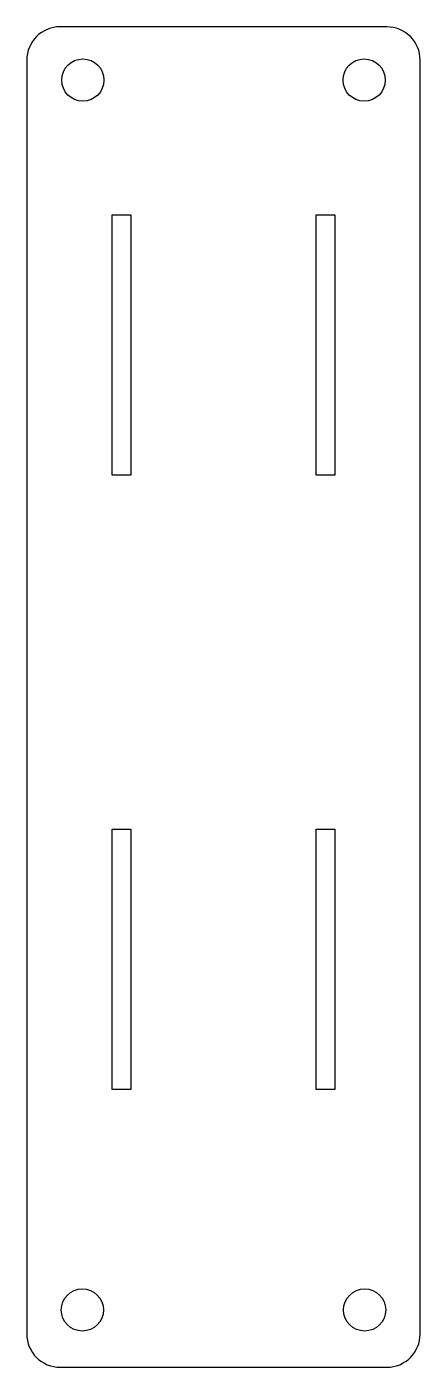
# Model space of a CAD drawing. Header units: millimetres. Extents: x -30 to 30, y -133 to 72.
import ezdxf

# ---------------------------------------------------------------- set-up
doc = ezdxf.new("R2010")
doc.units = ezdxf.units.MM
doc.layers.add('CUTOUTS', color=1, linetype='CONTINUOUS')
doc.layers.add('PERIMETER', color=5, linetype='CONTINUOUS')

msp = doc.modelspace()

# ---------------------------------------------------------------- linework, layer by layer
at = {"layer": 'CUTOUTS'}
for points in [[(-17.04, 3.43), (-17.04, 43.28), (-14.19, 43.28), (-14.19, 3.43)], [(14.19, 3.43), (14.19, 43.28), (17.04, 43.28), (17.04, 3.43)], [(-17.04, -90.57), (-17.04, -50.72), (-14.19, -50.72), (-14.19, -90.57)], [(17.04, -50.72), (17.04, -90.57), (14.19, -90.57), (14.19, -50.72)]]:
    msp.add_lwpolyline(points, close=True, dxfattribs=at)
for centre in [(-21.51, 63.92), (21.51, 63.92), (-21.58, -124.31), (21.58, -124.31)]:
    msp.add_circle(centre, 3.23, dxfattribs=at)
at = {"layer": 'PERIMETER'}
msp.add_lwpolyline([(-25, -133.08), (25, -133.08, 0.414214), (30.07, -128), (30.07, 67, 0.414214), (25, 72.07), (-25, 72.07, 0.414214), (-30.08, 67), (-30.08, -128, 0.414214)], format="xyb", close=True, dxfattribs=at)

doc.saveas('drawing.dxf')
